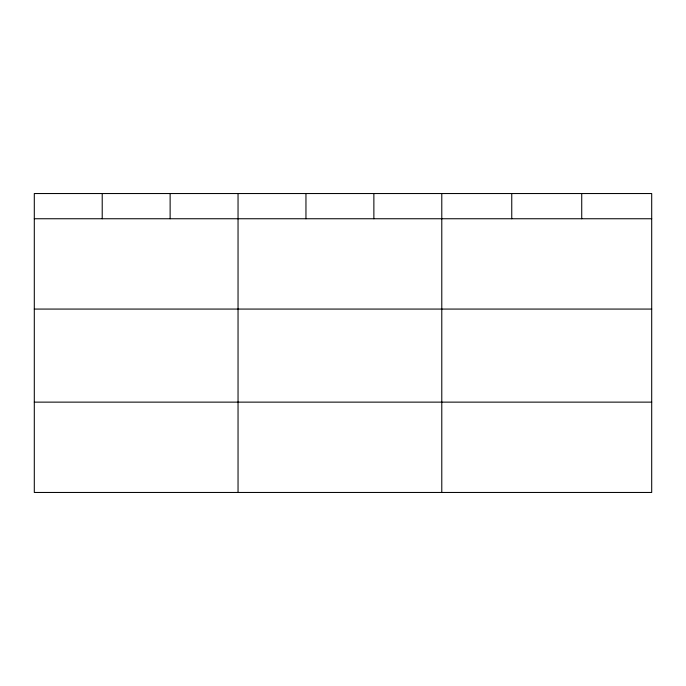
<?xml version="1.0" encoding="UTF-8"?>
<svg xmlns="http://www.w3.org/2000/svg" width="686" height="686" viewBox="0 0 686 686"><rect width="100%" height="100%" fill="white"/><g stroke="black" fill="none" stroke-linecap="round" stroke-linejoin="round"><path stroke-width="1.03" d="M651.7 309.069L651.7 193.538L34.3 193.538L34.3 492.462L651.7 492.462L651.7 309.069L34.3 309.069M34.3 218.748L651.7 218.748M34.3 402.133L651.7 402.133M581.728 193.538L581.728 218.748M511.756 193.538L511.756 218.748M441.784 193.538L441.784 492.462M373.87 193.538L373.87 218.748M305.956 193.538L305.956 218.748M238.042 193.538L238.042 492.462M170.128 193.538L170.128 218.748M102.214 193.538L102.214 218.748"/></g></svg>
